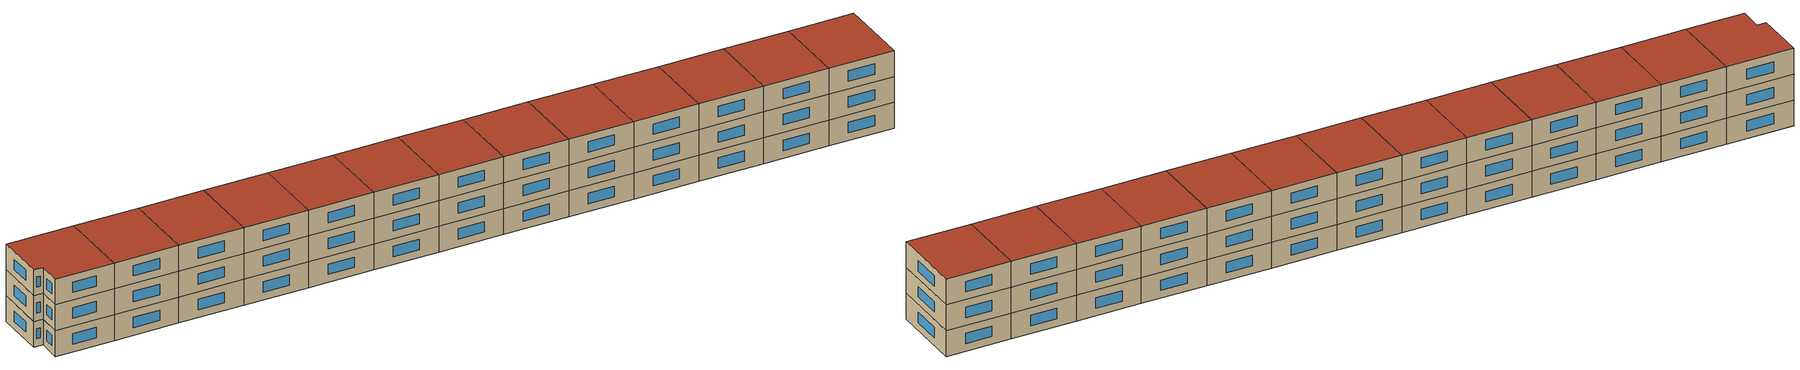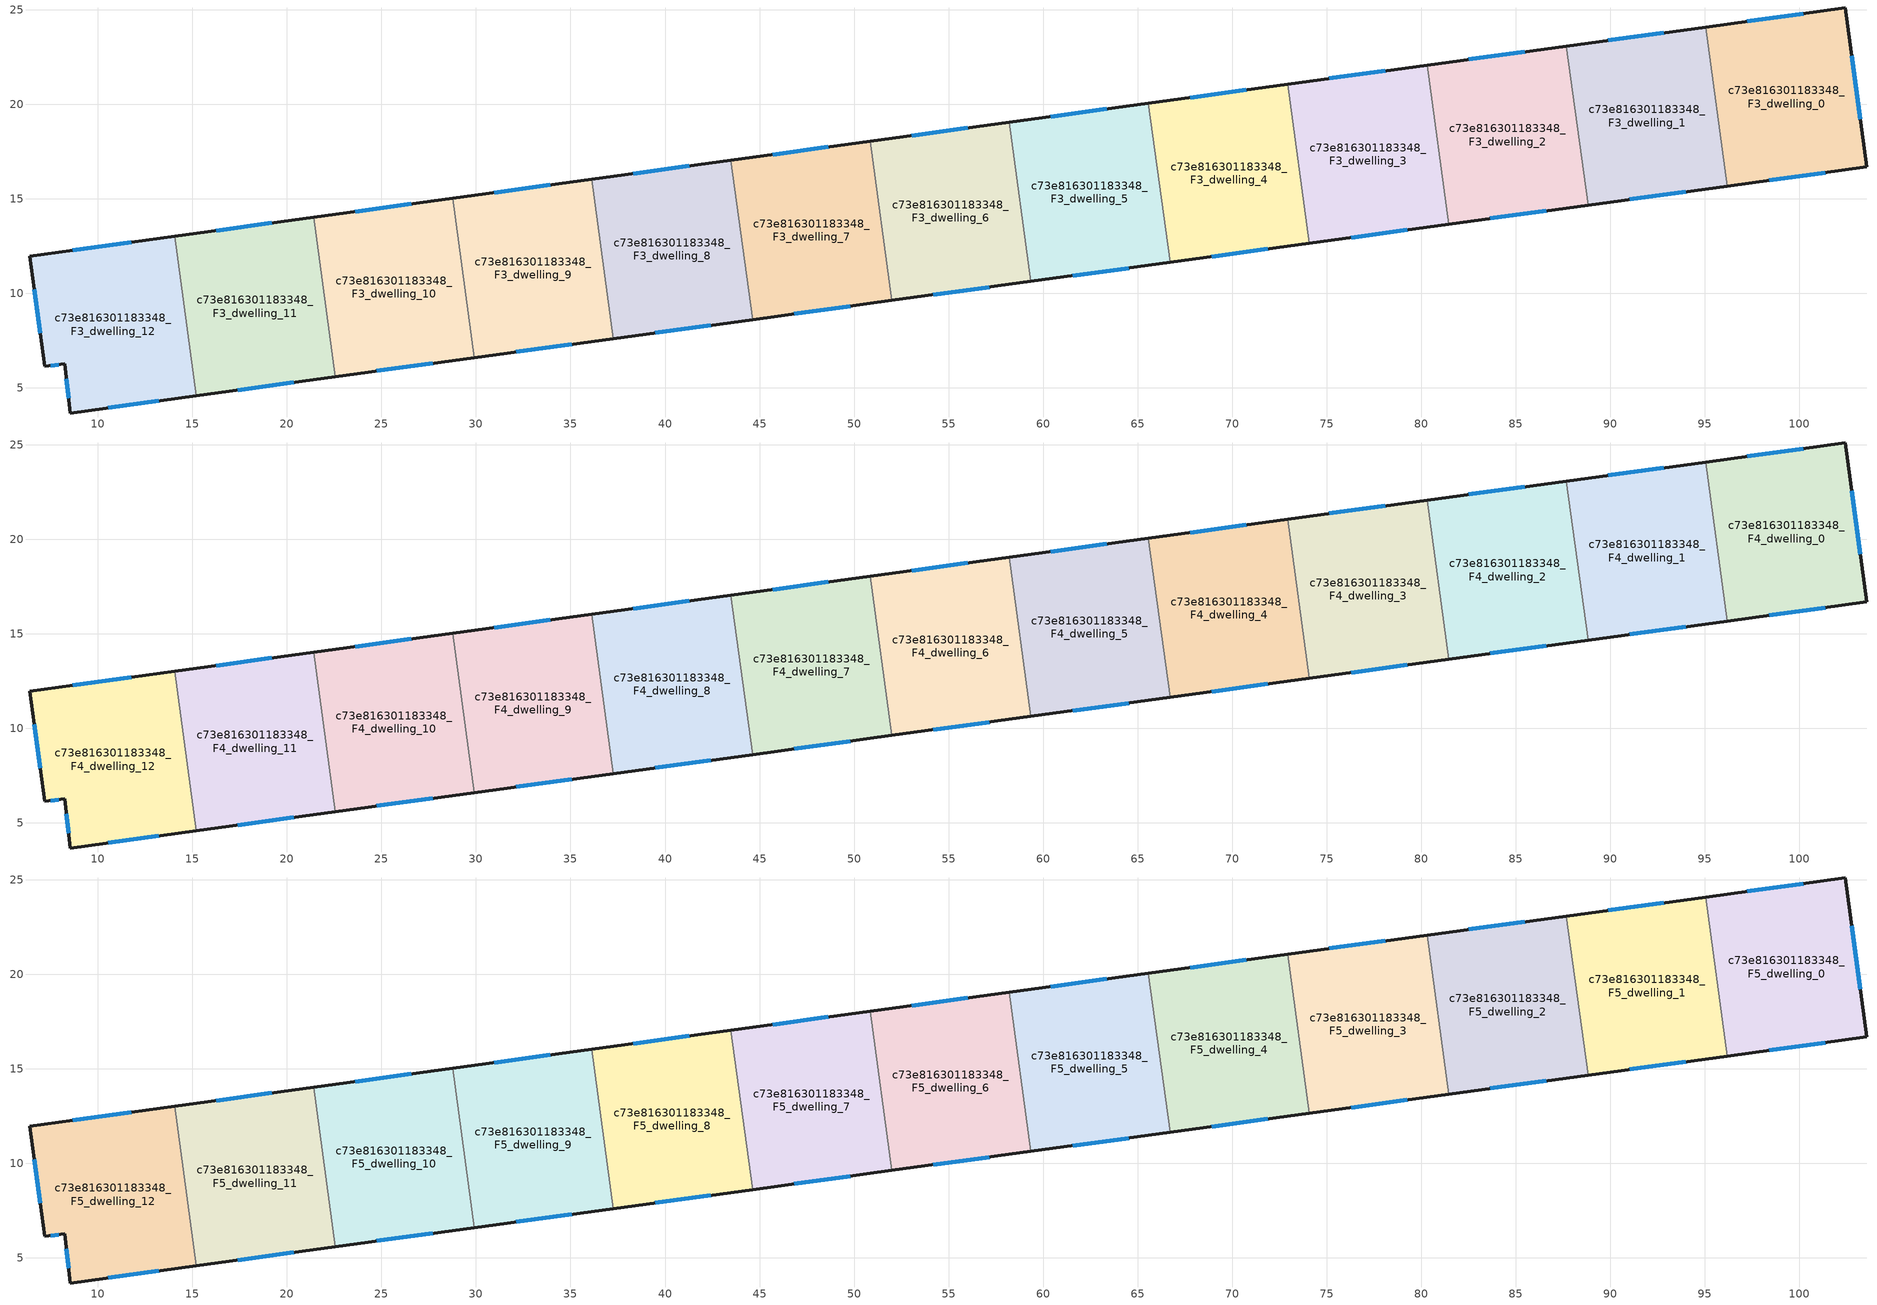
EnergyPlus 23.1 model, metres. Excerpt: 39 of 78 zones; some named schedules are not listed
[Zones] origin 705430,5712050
c73e816301183348_F3_dwelling_0
 floor to c73e816301183348_F2_dwelling_0 (EU_floor_Construction): 102.41,25.1 103.57,16.69 96.19,15.68 95.04,24.09 z9
 wall outside (EU_wall_Construction): 96.19,15.68 103.57,16.69 102.41,25.1 95.04,24.09 z9:12
 wall to c73e816301183348_F3_dwelling_1 (EU_wall_Construction): 95.04,24.09 96.19,15.68 z9:12
 window (EU_Window_Construction): 100.21,24.79 97.25,24.39 / 103.22,19.21 102.76,22.58 / 98.4,15.98 101.36,16.39 z9.9:11.1
c73e816301183348_F3_dwelling_1
 floor to c73e816301183348_F2_dwelling_1 (EU_floor_Construction): 95.04,24.09 96.19,15.68 88.82,14.67 87.67,23.08 z9
 wall outside (EU_wall_Construction): 95.04,24.09 87.67,23.08 / 88.82,14.67 96.19,15.68 z9:12
 wall to c73e816301183348_F3_dwelling_2 (EU_wall_Construction): 87.67,23.08 88.82,14.67 z9:12
 window (EU_Window_Construction): 92.84,23.79 89.88,23.38 / 91.03,14.97 93.98,15.38 z9.9:11.1
c73e816301183348_F3_dwelling_10
 floor to c73e816301183348_F2_dwelling_10 (EU_floor_Construction): 28.77,15.03 29.92,6.6 22.57,5.6 21.41,14.03 z9
 wall outside (EU_wall_Construction): 28.77,15.03 21.41,14.03 / 22.57,5.6 29.92,6.6 z9:12
 wall to c73e816301183348_F3_dwelling_11 (EU_wall_Construction): 21.41,14.03 22.57,5.6 z9:12
 wall to c73e816301183348_F3_dwelling_9 (EU_wall_Construction): 29.92,6.6 28.77,15.03 z9:12
 window (EU_Window_Construction): 26.57,14.73 23.61,14.33 / 24.77,5.9 27.72,6.3 z9.9:11.1
c73e816301183348_F3_dwelling_11
 floor to c73e816301183348_F2_dwelling_11 (EU_floor_Construction): 21.41,14.03 22.57,5.6 15.21,4.59 14.06,13.02 z9
 wall outside (EU_wall_Construction): 21.41,14.03 14.06,13.02 / 15.21,4.59 22.57,5.6 z9:12
 wall to c73e816301183348_F3_dwelling_12 (EU_wall_Construction): 14.06,13.02 15.21,4.59 z9:12
 window (EU_Window_Construction): 19.21,13.73 16.26,13.32 / 17.41,4.89 20.36,5.29 z9.9:11.1
c73e816301183348_F3_dwelling_12
 floor to c73e816301183348_F2_dwelling_12 (EU_floor_Construction): 14.06,13.02 15.21,4.59 8.55,3.68 8.24,6.27 7.19,6.15 6.39,11.97 z9
 wall outside (EU_wall_Construction): 14.06,13.02 6.39,11.97 7.19,6.15 8.24,6.27 8.55,3.68 15.21,4.59 z9:12
 window (EU_Window_Construction): 10.54,3.95 13.22,4.32 / 8.33,5.49 8.46,4.45 / 7.51,6.18 7.93,6.23 / 6.63,10.23 6.95,7.89 / 11.77,12.71 8.69,12.29 z9.9:11.1
c73e816301183348_F3_dwelling_2
 floor to c73e816301183348_F2_dwelling_2 (EU_floor_Construction): 87.67,23.08 88.82,14.67 81.45,13.66 80.3,22.07 z9
 wall outside (EU_wall_Construction): 87.67,23.08 80.3,22.07 / 81.45,13.66 88.82,14.67 z9:12
 wall to c73e816301183348_F3_dwelling_3 (EU_wall_Construction): 80.3,22.07 81.45,13.66 z9:12
 window (EU_Window_Construction): 85.46,22.78 82.51,22.38 / 83.66,13.96 86.61,14.37 z9.9:11.1
c73e816301183348_F3_dwelling_3
 floor to c73e816301183348_F2_dwelling_3 (EU_floor_Construction): 80.3,22.07 81.45,13.66 74.08,12.65 72.93,21.07 z9
 wall outside (EU_wall_Construction): 80.3,22.07 72.93,21.07 / 74.08,12.65 81.45,13.66 z9:12
 wall to c73e816301183348_F3_dwelling_4 (EU_wall_Construction): 72.93,21.07 74.08,12.65 z9:12
 window (EU_Window_Construction): 78.1,21.77 75.14,21.37 / 76.29,12.95 79.25,13.36 z9.9:11.1
c73e816301183348_F3_dwelling_4
 floor to c73e816301183348_F2_dwelling_4 (EU_floor_Construction): 72.93,21.07 74.08,12.65 66.72,11.64 65.57,20.06 z9
 wall outside (EU_wall_Construction): 72.93,21.07 65.57,20.06 / 66.72,11.64 74.08,12.65 z9:12
 wall to c73e816301183348_F3_dwelling_5 (EU_wall_Construction): 65.57,20.06 66.72,11.64 z9:12
 window (EU_Window_Construction): 70.73,20.77 67.77,20.36 / 68.92,11.95 71.88,12.35 z9.9:11.1
c73e816301183348_F3_dwelling_5
 floor to c73e816301183348_F2_dwelling_5 (EU_floor_Construction): 65.57,20.06 66.72,11.64 59.35,10.63 58.2,19.05 z9
 wall outside (EU_wall_Construction): 65.57,20.06 58.2,19.05 / 59.35,10.63 66.72,11.64 z9:12
 wall to c73e816301183348_F3_dwelling_6 (EU_wall_Construction): 58.2,19.05 59.35,10.63 z9:12
 window (EU_Window_Construction): 63.36,19.76 60.41,19.36 / 61.56,10.94 64.51,11.34 z9.9:11.1
c73e816301183348_F3_dwelling_6
 floor to c73e816301183348_F2_dwelling_6 (EU_floor_Construction): 58.2,19.05 59.35,10.63 51.99,9.63 50.84,18.05 z9
 wall outside (EU_wall_Construction): 58.2,19.05 50.84,18.05 / 51.99,9.63 59.35,10.63 z9:12
 wall to c73e816301183348_F3_dwelling_7 (EU_wall_Construction): 50.84,18.05 51.99,9.63 z9:12
 window (EU_Window_Construction): 56,18.75 53.05,18.35 / 54.2,9.93 57.15,10.33 z9.9:11.1
c73e816301183348_F3_dwelling_7
 floor to c73e816301183348_F2_dwelling_7 (EU_floor_Construction): 50.84,18.05 51.99,9.63 44.63,8.62 43.48,17.04 z9
 wall outside (EU_wall_Construction): 50.84,18.05 43.48,17.04 / 44.63,8.62 51.99,9.63 z9:12
 wall to c73e816301183348_F3_dwelling_8 (EU_wall_Construction): 43.48,17.04 44.63,8.62 z9:12
 window (EU_Window_Construction): 48.64,17.75 45.69,17.34 / 46.84,8.92 49.79,9.32 z9.9:11.1
c73e816301183348_F3_dwelling_8
 floor to c73e816301183348_F2_dwelling_8 (EU_floor_Construction): 43.48,17.04 44.63,8.62 37.27,7.61 36.12,16.04 z9
 wall outside (EU_wall_Construction): 43.48,17.04 36.12,16.04 / 37.28,7.61 44.63,8.62 z9:12
 wall to c73e816301183348_F3_dwelling_9 (EU_wall_Construction): 36.12,16.04 37.28,7.61 z9:12
 window (EU_Window_Construction): 41.28,16.74 38.33,16.34 / 39.48,7.91 42.43,8.32 z9.9:11.1
c73e816301183348_F3_dwelling_9
 floor to c73e816301183348_F2_dwelling_9 (EU_floor_Construction): 36.12,16.04 37.27,7.61 29.92,6.6 28.77,15.03 z9
 wall outside (EU_wall_Construction): 36.12,16.04 28.77,15.03 / 29.92,6.6 37.28,7.61 z9:12
 window (EU_Window_Construction): 33.92,15.74 30.97,15.33 / 32.12,6.9 35.07,7.31 z9.9:11.1
c73e816301183348_F4_dwelling_0
 floor to c73e816301183348_F3_dwelling_0 (EU_floor_Construction): 102.41,25.1 103.57,16.69 96.19,15.68 95.04,24.09 z12
 wall outside (EU_wall_Construction): 96.19,15.68 103.57,16.69 102.41,25.1 95.04,24.09 z12:15
 wall to c73e816301183348_F4_dwelling_1 (EU_wall_Construction): 95.04,24.09 96.19,15.68 z12:15
 window (EU_Window_Construction): 100.21,24.79 97.25,24.39 / 103.22,19.21 102.76,22.58 / 98.4,15.98 101.36,16.39 z12.9:14.1
c73e816301183348_F4_dwelling_1
 floor to c73e816301183348_F3_dwelling_1 (EU_floor_Construction): 95.04,24.09 96.19,15.68 88.82,14.67 87.67,23.08 z12
 wall outside (EU_wall_Construction): 95.04,24.09 87.67,23.08 / 88.82,14.67 96.19,15.68 z12:15
 wall to c73e816301183348_F4_dwelling_2 (EU_wall_Construction): 87.67,23.08 88.82,14.67 z12:15
 window (EU_Window_Construction): 92.84,23.79 89.88,23.38 / 91.03,14.97 93.98,15.38 z12.9:14.1
c73e816301183348_F4_dwelling_10
 floor to c73e816301183348_F3_dwelling_10 (EU_floor_Construction): 28.77,15.03 29.92,6.6 22.57,5.6 21.41,14.03 z12
 wall outside (EU_wall_Construction): 28.77,15.03 21.41,14.03 / 22.57,5.6 29.92,6.6 z12:15
 wall to c73e816301183348_F4_dwelling_11 (EU_wall_Construction): 21.41,14.03 22.57,5.6 z12:15
 wall to c73e816301183348_F4_dwelling_9 (EU_wall_Construction): 29.92,6.6 28.77,15.03 z12:15
 window (EU_Window_Construction): 26.57,14.73 23.61,14.33 / 24.77,5.9 27.72,6.3 z12.9:14.1
c73e816301183348_F4_dwelling_11
 floor to c73e816301183348_F3_dwelling_11 (EU_floor_Construction): 21.41,14.03 22.57,5.6 15.21,4.59 14.06,13.02 z12
 wall outside (EU_wall_Construction): 21.41,14.03 14.06,13.02 / 15.21,4.59 22.57,5.6 z12:15
 wall to c73e816301183348_F4_dwelling_12 (EU_wall_Construction): 14.06,13.02 15.21,4.59 z12:15
 window (EU_Window_Construction): 19.21,13.73 16.26,13.32 / 17.41,4.89 20.36,5.29 z12.9:14.1
c73e816301183348_F4_dwelling_12
 floor to c73e816301183348_F3_dwelling_12 (EU_floor_Construction): 14.06,13.02 15.21,4.59 8.55,3.68 8.24,6.27 7.19,6.15 6.39,11.97 z12
 wall outside (EU_wall_Construction): 14.06,13.02 6.39,11.97 7.19,6.15 8.24,6.27 8.55,3.68 15.21,4.59 z12:15
 window (EU_Window_Construction): 10.54,3.95 13.22,4.32 / 8.33,5.49 8.46,4.45 / 7.51,6.18 7.93,6.23 / 6.63,10.23 6.95,7.89 / 11.77,12.71 8.69,12.29 z12.9:14.1
c73e816301183348_F4_dwelling_2
 floor to c73e816301183348_F3_dwelling_2 (EU_floor_Construction): 87.67,23.08 88.82,14.67 81.45,13.66 80.3,22.07 z12
 wall outside (EU_wall_Construction): 87.67,23.08 80.3,22.07 / 81.45,13.66 88.82,14.67 z12:15
 wall to c73e816301183348_F4_dwelling_3 (EU_wall_Construction): 80.3,22.07 81.45,13.66 z12:15
 window (EU_Window_Construction): 85.46,22.78 82.51,22.38 / 83.66,13.96 86.61,14.37 z12.9:14.1
c73e816301183348_F4_dwelling_3
 floor to c73e816301183348_F3_dwelling_3 (EU_floor_Construction): 80.3,22.07 81.45,13.66 74.08,12.65 72.93,21.07 z12
 wall outside (EU_wall_Construction): 80.3,22.07 72.93,21.07 / 74.08,12.65 81.45,13.66 z12:15
 wall to c73e816301183348_F4_dwelling_4 (EU_wall_Construction): 72.93,21.07 74.08,12.65 z12:15
 window (EU_Window_Construction): 78.1,21.77 75.14,21.37 / 76.29,12.95 79.25,13.36 z12.9:14.1
c73e816301183348_F4_dwelling_4
 floor to c73e816301183348_F3_dwelling_4 (EU_floor_Construction): 72.93,21.07 74.08,12.65 66.72,11.64 65.57,20.06 z12
 wall outside (EU_wall_Construction): 72.93,21.07 65.57,20.06 / 66.72,11.64 74.08,12.65 z12:15
 wall to c73e816301183348_F4_dwelling_5 (EU_wall_Construction): 65.57,20.06 66.72,11.64 z12:15
 window (EU_Window_Construction): 70.73,20.77 67.77,20.36 / 68.92,11.95 71.88,12.35 z12.9:14.1
c73e816301183348_F4_dwelling_5
 floor to c73e816301183348_F3_dwelling_5 (EU_floor_Construction): 65.57,20.06 66.72,11.64 59.35,10.63 58.2,19.05 z12
 wall outside (EU_wall_Construction): 65.57,20.06 58.2,19.05 / 59.35,10.63 66.72,11.64 z12:15
 wall to c73e816301183348_F4_dwelling_6 (EU_wall_Construction): 58.2,19.05 59.35,10.63 z12:15
 window (EU_Window_Construction): 63.36,19.76 60.41,19.36 / 61.56,10.94 64.51,11.34 z12.9:14.1
c73e816301183348_F4_dwelling_6
 floor to c73e816301183348_F3_dwelling_6 (EU_floor_Construction): 58.2,19.05 59.35,10.63 51.99,9.63 50.84,18.05 z12
 wall outside (EU_wall_Construction): 58.2,19.05 50.84,18.05 / 51.99,9.63 59.35,10.63 z12:15
 wall to c73e816301183348_F4_dwelling_7 (EU_wall_Construction): 50.84,18.05 51.99,9.63 z12:15
 window (EU_Window_Construction): 56,18.75 53.05,18.35 / 54.2,9.93 57.15,10.33 z12.9:14.1
c73e816301183348_F4_dwelling_7
 floor to c73e816301183348_F3_dwelling_7 (EU_floor_Construction): 50.84,18.05 51.99,9.63 44.63,8.62 43.48,17.04 z12
 wall outside (EU_wall_Construction): 50.84,18.05 43.48,17.04 / 44.63,8.62 51.99,9.63 z12:15
 wall to c73e816301183348_F4_dwelling_8 (EU_wall_Construction): 43.48,17.04 44.63,8.62 z12:15
 window (EU_Window_Construction): 48.64,17.75 45.69,17.34 / 46.84,8.92 49.79,9.32 z12.9:14.1
c73e816301183348_F4_dwelling_8
 floor to c73e816301183348_F3_dwelling_8 (EU_floor_Construction): 43.48,17.04 44.63,8.62 37.27,7.61 36.12,16.04 z12
 wall outside (EU_wall_Construction): 43.48,17.04 36.12,16.04 / 37.28,7.61 44.63,8.62 z12:15
 wall to c73e816301183348_F4_dwelling_9 (EU_wall_Construction): 36.12,16.04 37.28,7.61 z12:15
 window (EU_Window_Construction): 41.28,16.74 38.33,16.34 / 39.48,7.91 42.43,8.32 z12.9:14.1
c73e816301183348_F4_dwelling_9
 floor to c73e816301183348_F3_dwelling_9 (EU_floor_Construction): 36.12,16.04 37.27,7.61 29.92,6.6 28.77,15.03 z12
 wall outside (EU_wall_Construction): 36.12,16.04 28.77,15.03 / 29.92,6.6 37.28,7.61 z12:15
 window (EU_Window_Construction): 33.92,15.74 30.97,15.33 / 32.12,6.9 35.07,7.31 z12.9:14.1
c73e816301183348_F5_dwelling_0
 floor to c73e816301183348_F4_dwelling_0 (EU_floor_Construction): 102.41,25.1 103.57,16.69 96.19,15.68 95.04,24.09 z15
 wall outside (EU_wall_Construction): 96.19,15.68 103.57,16.69 102.41,25.1 95.04,24.09 z15:18
 wall to c73e816301183348_F5_dwelling_1 (EU_wall_Construction): 95.04,24.09 96.19,15.68 z15:18
 window (EU_Window_Construction): 100.21,24.79 97.25,24.39 / 103.22,19.21 102.76,22.58 / 98.4,15.98 101.36,16.39 z15.9:17.1
 roof outside (EU_roof_Construction): 103.57,16.69 102.41,25.1 95.04,24.09 96.19,15.68 z18
c73e816301183348_F5_dwelling_1
 floor to c73e816301183348_F4_dwelling_1 (EU_floor_Construction): 95.04,24.09 96.19,15.68 88.82,14.67 87.67,23.08 z15
 wall outside (EU_wall_Construction): 95.04,24.09 87.67,23.08 / 88.82,14.67 96.19,15.68 z15:18
 wall to c73e816301183348_F5_dwelling_2 (EU_wall_Construction): 87.67,23.08 88.82,14.67 z15:18
 window (EU_Window_Construction): 92.84,23.79 89.88,23.38 / 91.03,14.97 93.98,15.38 z15.9:17.1
 roof outside (EU_roof_Construction): 96.19,15.68 95.04,24.09 87.67,23.08 88.82,14.67 z18
c73e816301183348_F5_dwelling_10
 floor to c73e816301183348_F4_dwelling_10 (EU_floor_Construction): 28.77,15.03 29.92,6.6 22.57,5.6 21.41,14.03 z15
 wall outside (EU_wall_Construction): 28.77,15.03 21.41,14.03 / 22.57,5.6 29.92,6.6 z15:18
 wall to c73e816301183348_F5_dwelling_11 (EU_wall_Construction): 21.41,14.03 22.57,5.6 z15:18
 wall to c73e816301183348_F5_dwelling_9 (EU_wall_Construction): 29.92,6.6 28.77,15.03 z15:18
 window (EU_Window_Construction): 26.57,14.73 23.61,14.33 / 24.77,5.9 27.72,6.3 z15.9:17.1
 roof outside (EU_roof_Construction): 29.92,6.6 28.77,15.03 21.41,14.03 22.57,5.6 z18
c73e816301183348_F5_dwelling_11
 floor to c73e816301183348_F4_dwelling_11 (EU_floor_Construction): 21.41,14.03 22.57,5.6 15.21,4.59 14.06,13.02 z15
 wall outside (EU_wall_Construction): 21.41,14.03 14.06,13.02 / 15.21,4.59 22.57,5.6 z15:18
 wall to c73e816301183348_F5_dwelling_12 (EU_wall_Construction): 14.06,13.02 15.21,4.59 z15:18
 window (EU_Window_Construction): 19.21,13.73 16.26,13.32 / 17.41,4.89 20.36,5.29 z15.9:17.1
 roof outside (EU_roof_Construction): 22.57,5.6 21.41,14.03 14.06,13.02 15.21,4.59 z18
c73e816301183348_F5_dwelling_12
 floor to c73e816301183348_F4_dwelling_12 (EU_floor_Construction): 14.06,13.02 15.21,4.59 8.55,3.68 8.24,6.27 7.19,6.15 6.39,11.97 z15
 wall outside (EU_wall_Construction): 14.06,13.02 6.39,11.97 7.19,6.15 8.24,6.27 8.55,3.68 15.21,4.59 z15:18
 window (EU_Window_Construction): 10.54,3.95 13.22,4.32 / 8.33,5.49 8.46,4.45 / 7.51,6.18 7.93,6.23 / 6.63,10.23 6.95,7.89 / 11.77,12.71 8.69,12.29 z15.9:17.1
 roof outside (EU_roof_Construction): 15.21,4.59 14.06,13.02 6.39,11.97 7.19,6.15 8.24,6.27 8.55,3.68 z18
c73e816301183348_F5_dwelling_2
 floor to c73e816301183348_F4_dwelling_2 (EU_floor_Construction): 87.67,23.08 88.82,14.67 81.45,13.66 80.3,22.07 z15
 wall outside (EU_wall_Construction): 87.67,23.08 80.3,22.07 / 81.45,13.66 88.82,14.67 z15:18
 wall to c73e816301183348_F5_dwelling_3 (EU_wall_Construction): 80.3,22.07 81.45,13.66 z15:18
 window (EU_Window_Construction): 85.46,22.78 82.51,22.38 / 83.66,13.96 86.61,14.37 z15.9:17.1
 roof outside (EU_roof_Construction): 88.82,14.67 87.67,23.08 80.3,22.07 81.45,13.66 z18
c73e816301183348_F5_dwelling_3
 floor to c73e816301183348_F4_dwelling_3 (EU_floor_Construction): 80.3,22.07 81.45,13.66 74.08,12.65 72.93,21.07 z15
 wall outside (EU_wall_Construction): 80.3,22.07 72.93,21.07 / 74.08,12.65 81.45,13.66 z15:18
 wall to c73e816301183348_F5_dwelling_4 (EU_wall_Construction): 72.93,21.07 74.08,12.65 z15:18
 window (EU_Window_Construction): 78.1,21.77 75.14,21.37 / 76.29,12.95 79.25,13.36 z15.9:17.1
 roof outside (EU_roof_Construction): 81.45,13.66 80.3,22.07 72.93,21.07 74.08,12.65 z18
c73e816301183348_F5_dwelling_4
 floor to c73e816301183348_F4_dwelling_4 (EU_floor_Construction): 72.93,21.07 74.08,12.65 66.72,11.64 65.57,20.06 z15
 wall outside (EU_wall_Construction): 72.93,21.07 65.57,20.06 / 66.72,11.64 74.08,12.65 z15:18
 wall to c73e816301183348_F5_dwelling_5 (EU_wall_Construction): 65.57,20.06 66.72,11.64 z15:18
 window (EU_Window_Construction): 70.73,20.77 67.77,20.36 / 68.92,11.95 71.88,12.35 z15.9:17.1
 roof outside (EU_roof_Construction): 74.08,12.65 72.93,21.07 65.57,20.06 66.72,11.64 z18
c73e816301183348_F5_dwelling_5
 floor to c73e816301183348_F4_dwelling_5 (EU_floor_Construction): 65.57,20.06 66.72,11.64 59.35,10.63 58.2,19.05 z15
 wall outside (EU_wall_Construction): 65.57,20.06 58.2,19.05 / 59.35,10.63 66.72,11.64 z15:18
 wall to c73e816301183348_F5_dwelling_6 (EU_wall_Construction): 58.2,19.05 59.35,10.63 z15:18
 window (EU_Window_Construction): 63.36,19.76 60.41,19.36 / 61.56,10.94 64.51,11.34 z15.9:17.1
 roof outside (EU_roof_Construction): 66.72,11.64 65.57,20.06 58.2,19.05 59.35,10.63 z18
c73e816301183348_F5_dwelling_6
 floor to c73e816301183348_F4_dwelling_6 (EU_floor_Construction): 58.2,19.05 59.35,10.63 51.99,9.63 50.84,18.05 z15
 wall outside (EU_wall_Construction): 58.2,19.05 50.84,18.05 / 51.99,9.63 59.35,10.63 z15:18
 wall to c73e816301183348_F5_dwelling_7 (EU_wall_Construction): 50.84,18.05 51.99,9.63 z15:18
 window (EU_Window_Construction): 56,18.75 53.05,18.35 / 54.2,9.93 57.15,10.33 z15.9:17.1
 roof outside (EU_roof_Construction): 59.35,10.63 58.2,19.05 50.84,18.05 51.99,9.63 z18
c73e816301183348_F5_dwelling_7
 floor to c73e816301183348_F4_dwelling_7 (EU_floor_Construction): 50.84,18.05 51.99,9.63 44.63,8.62 43.48,17.04 z15
 wall outside (EU_wall_Construction): 50.84,18.05 43.48,17.04 / 44.63,8.62 51.99,9.63 z15:18
 wall to c73e816301183348_F5_dwelling_8 (EU_wall_Construction): 43.48,17.04 44.63,8.62 z15:18
 window (EU_Window_Construction): 48.64,17.75 45.69,17.34 / 46.84,8.92 49.79,9.32 z15.9:17.1
 roof outside (EU_roof_Construction): 51.99,9.63 50.84,18.05 43.48,17.04 44.63,8.62 z18
c73e816301183348_F5_dwelling_8
 floor to c73e816301183348_F4_dwelling_8 (EU_floor_Construction): 43.48,17.04 44.63,8.62 37.27,7.61 36.12,16.04 z15
 wall outside (EU_wall_Construction): 43.48,17.04 36.12,16.04 / 37.28,7.61 44.63,8.62 z15:18
 wall to c73e816301183348_F5_dwelling_9 (EU_wall_Construction): 36.12,16.04 37.28,7.61 z15:18
 window (EU_Window_Construction): 41.28,16.74 38.33,16.34 / 39.48,7.91 42.43,8.32 z15.9:17.1
 roof outside (EU_roof_Construction): 44.63,8.62 43.48,17.04 36.12,16.04 37.28,7.61 z18
c73e816301183348_F5_dwelling_9
 floor to c73e816301183348_F4_dwelling_9 (EU_floor_Construction): 36.12,16.04 37.27,7.61 29.92,6.6 28.77,15.03 z15
 wall outside (EU_wall_Construction): 36.12,16.04 28.77,15.03 / 29.92,6.6 37.28,7.61 z15:18
 window (EU_Window_Construction): 33.92,15.74 30.97,15.33 / 32.12,6.9 35.07,7.31 z15.9:17.1
 roof outside (EU_roof_Construction): 37.28,7.61 36.12,16.04 28.77,15.03 29.92,6.6 z18
[Building]
EU S2 Campaign: North Axis=0; Terrain=City; Solar Distribution=FullExterior
[Site:Location]
London: Latitude=51.5; Longitude=-0.5; Time Zone=0; Elevation=25
[SizingPeriod:WeatherFileDays]
AnnualSizingPeriod: Begin Month=1; Begin Day of Month=1; End Month=12; End Day of Month=31; Day of Week for Start Day=Monday; Use Weather File Daylight Saving Period=No; Use Weather File Rain and Snow Indicators=No
[MATERIAL]
EU_InternalMass_Material: Roughness=MediumRough; Thickness=0.1; Conductivity=1; Density=1800; Specific Heat=900; Thermal Absorptance=0.9; Solar Absorptance=0.7; Visible Absorptance=0.7
[MATERIAL:NOMASS] Roughness=MediumRough; Thermal Absorptance=0.9; Solar Absorptance=0.7; Visible Absorptance=0.7
Name | Thermal Resistance
EU_wall_NoMass | 1.04674
EU_roof_NoMass | 4.32442
EU_floor_NoMass | 2.04616
[WINDOWMATERIAL:SIMPLEGLAZINGSYSTEM]
EU_Window_SimpleGlazing: UFactor=4.25843; Solar Heat Gain Coefficient=0.85; Visible Transmittance=0.85
[CONSTRUCTION]
EU_wall_Construction: EU_wall_NoMass
EU_roof_Construction: EU_roof_NoMass
EU_floor_Construction: EU_floor_NoMass
EU_Window_Construction: EU_Window_SimpleGlazing
EU_InternalMass_Construction: EU_InternalMass_Material
[ZONE] Type=1; Multiplier=1; Ceiling Height=autocalculate; Floor Area=autocalculate; Part of Total Floor Area=Yes
Name | Volume
c73e816301183348_F3_dwelling_0; c73e816301183348_F4_dwelling_0; c73e816301183348_F5_dwelling_0; c73e816301183348_F3_dwelling_1; c73e816301183348_F4_dwelling_1; c73e816301183348_F5_dwelling_1 | 189.462
c73e816301183348_F3_dwelling_10; c73e816301183348_F4_dwelling_10; c73e816301183348_F5_dwelling_10; c73e816301183348_F3_dwelling_6; c73e816301183348_F4_dwelling_6; c73e816301183348_F5_dwelling_6 | 189.449
c73e816301183348_F3_dwelling_11; c73e816301183348_F4_dwelling_11; c73e816301183348_F5_dwelling_11; c73e816301183348_F3_dwelling_7; c73e816301183348_F4_dwelling_7; c73e816301183348_F5_dwelling_7 | 189.467
c73e816301183348_F3_dwelling_12; c73e816301183348_F4_dwelling_12; c73e816301183348_F5_dwelling_12 | 189.456
c73e816301183348_F3_dwelling_2; c73e816301183348_F4_dwelling_2; c73e816301183348_F5_dwelling_2 | 189.442
c73e816301183348_F3_dwelling_3; c73e816301183348_F4_dwelling_3; c73e816301183348_F5_dwelling_3; c73e816301183348_F3_dwelling_5; c73e816301183348_F4_dwelling_5; c73e816301183348_F5_dwelling_5 | 189.461
c73e816301183348_F3_dwelling_4; c73e816301183348_F4_dwelling_4; c73e816301183348_F5_dwelling_4 | 189.452
c73e816301183348_F3_dwelling_8; c73e816301183348_F4_dwelling_8; c73e816301183348_F5_dwelling_8 | 189.472
c73e816301183348_F3_dwelling_9; c73e816301183348_F4_dwelling_9; c73e816301183348_F5_dwelling_9 | 189.477
[INTERNALMASS] Construction=EU_InternalMass_Construction
Name | Zone or ZoneList | Surface Area
c73e816301183348_F3_dwelling_0_EU_InternalMass | c73e816301183348_F3_dwelling_0 | 63.154
c73e816301183348_F3_dwelling_1_EU_InternalMass | c73e816301183348_F3_dwelling_1 | 63.1542
c73e816301183348_F3_dwelling_2_EU_InternalMass | c73e816301183348_F3_dwelling_2 | 63.1472
c73e816301183348_F3_dwelling_3_EU_InternalMass | c73e816301183348_F3_dwelling_3 | 63.1536
c73e816301183348_F3_dwelling_4_EU_InternalMass | c73e816301183348_F3_dwelling_4 | 63.1509
c73e816301183348_F3_dwelling_5_EU_InternalMass | c73e816301183348_F3_dwelling_5 | 63.153
c73e816301183348_F3_dwelling_6_EU_InternalMass | c73e816301183348_F3_dwelling_6 | 63.1497
c73e816301183348_F3_dwelling_7_EU_InternalMass | c73e816301183348_F3_dwelling_7 | 63.1554
c73e816301183348_F3_dwelling_8_EU_InternalMass | c73e816301183348_F3_dwelling_8 | 63.1576
c73e816301183348_F3_dwelling_9_EU_InternalMass | c73e816301183348_F3_dwelling_9 | 63.159
c73e816301183348_F3_dwelling_10_EU_InternalMass | c73e816301183348_F3_dwelling_10 | 63.1494
c73e816301183348_F3_dwelling_11_EU_InternalMass | c73e816301183348_F3_dwelling_11 | 63.1557
c73e816301183348_F3_dwelling_12_EU_InternalMass | c73e816301183348_F3_dwelling_12 | 63.1522
c73e816301183348_F4_dwelling_0_EU_InternalMass | c73e816301183348_F4_dwelling_0 | 63.154
c73e816301183348_F4_dwelling_1_EU_InternalMass | c73e816301183348_F4_dwelling_1 | 63.1542
c73e816301183348_F4_dwelling_2_EU_InternalMass | c73e816301183348_F4_dwelling_2 | 63.1472
c73e816301183348_F4_dwelling_3_EU_InternalMass | c73e816301183348_F4_dwelling_3 | 63.1536
c73e816301183348_F4_dwelling_4_EU_InternalMass | c73e816301183348_F4_dwelling_4 | 63.1509
c73e816301183348_F4_dwelling_5_EU_InternalMass | c73e816301183348_F4_dwelling_5 | 63.153
c73e816301183348_F4_dwelling_6_EU_InternalMass | c73e816301183348_F4_dwelling_6 | 63.1497
c73e816301183348_F4_dwelling_7_EU_InternalMass | c73e816301183348_F4_dwelling_7 | 63.1554
c73e816301183348_F4_dwelling_8_EU_InternalMass | c73e816301183348_F4_dwelling_8 | 63.1576
c73e816301183348_F4_dwelling_9_EU_InternalMass | c73e816301183348_F4_dwelling_9 | 63.159
c73e816301183348_F4_dwelling_10_EU_InternalMass | c73e816301183348_F4_dwelling_10 | 63.1494
c73e816301183348_F4_dwelling_11_EU_InternalMass | c73e816301183348_F4_dwelling_11 | 63.1557
c73e816301183348_F4_dwelling_12_EU_InternalMass | c73e816301183348_F4_dwelling_12 | 63.1522
c73e816301183348_F5_dwelling_0_EU_InternalMass | c73e816301183348_F5_dwelling_0 | 63.154
c73e816301183348_F5_dwelling_1_EU_InternalMass | c73e816301183348_F5_dwelling_1 | 63.1542
c73e816301183348_F5_dwelling_2_EU_InternalMass | c73e816301183348_F5_dwelling_2 | 63.1472
c73e816301183348_F5_dwelling_3_EU_InternalMass | c73e816301183348_F5_dwelling_3 | 63.1536
c73e816301183348_F5_dwelling_4_EU_InternalMass | c73e816301183348_F5_dwelling_4 | 63.1509
c73e816301183348_F5_dwelling_5_EU_InternalMass | c73e816301183348_F5_dwelling_5 | 63.153
c73e816301183348_F5_dwelling_6_EU_InternalMass | c73e816301183348_F5_dwelling_6 | 63.1497
c73e816301183348_F5_dwelling_7_EU_InternalMass | c73e816301183348_F5_dwelling_7 | 63.1554
c73e816301183348_F5_dwelling_8_EU_InternalMass | c73e816301183348_F5_dwelling_8 | 63.1576
c73e816301183348_F5_dwelling_9_EU_InternalMass | c73e816301183348_F5_dwelling_9 | 63.159
c73e816301183348_F5_dwelling_10_EU_InternalMass | c73e816301183348_F5_dwelling_10 | 63.1494
c73e816301183348_F5_dwelling_11_EU_InternalMass | c73e816301183348_F5_dwelling_11 | 63.1557
c73e816301183348_F5_dwelling_12_EU_InternalMass | c73e816301183348_F5_dwelling_12 | 63.1522
[OTHEREQUIPMENT] Fuel Type=Electricity; Design Level Calculation Method=Watts/Area; Power per Zone Floor Area=1; Fraction Latent=0; Fraction Radiant=0; Fraction Lost=0; Carbon Dioxide Generation Rate=0; EndUse Subcategory=EU_Step8_InternalGains
Name | Zone or ZoneList or Space or SpaceList | Schedule
EU_Step8_InternalGain_c73e816301183348_F3_dwelling_0_f000 | c73e816301183348_F3_dwelling_0 | EU_Step8_GainSchedule_c73e816301183348_F3_dwelling_0_f000
EU_Step8_InternalGain_c73e816301183348_F3_dwelling_1_f000 | c73e816301183348_F3_dwelling_1 | EU_Step8_GainSchedule_c73e816301183348_F3_dwelling_1_f000
EU_Step8_InternalGain_c73e816301183348_F3_dwelling_2_f000 | c73e816301183348_F3_dwelling_2 | EU_Step8_GainSchedule_c73e816301183348_F3_dwelling_2_f000
EU_Step8_InternalGain_c73e816301183348_F3_dwelling_3_f000 | c73e816301183348_F3_dwelling_3 | EU_Step8_GainSchedule_c73e816301183348_F3_dwelling_3_f000
EU_Step8_InternalGain_c73e816301183348_F3_dwelling_4_f000 | c73e816301183348_F3_dwelling_4 | EU_Step8_GainSchedule_c73e816301183348_F3_dwelling_4_f000
EU_Step8_InternalGain_c73e816301183348_F3_dwelling_5_f000 | c73e816301183348_F3_dwelling_5 | EU_Step8_GainSchedule_c73e816301183348_F3_dwelling_5_f000
EU_Step8_InternalGain_c73e816301183348_F3_dwelling_6_f000 | c73e816301183348_F3_dwelling_6 | EU_Step8_GainSchedule_c73e816301183348_F3_dwelling_6_f000
EU_Step8_InternalGain_c73e816301183348_F3_dwelling_7_f000 | c73e816301183348_F3_dwelling_7 | EU_Step8_GainSchedule_c73e816301183348_F3_dwelling_7_f000
EU_Step8_InternalGain_c73e816301183348_F3_dwelling_8_f000 | c73e816301183348_F3_dwelling_8 | EU_Step8_GainSchedule_c73e816301183348_F3_dwelling_8_f000
EU_Step8_InternalGain_c73e816301183348_F3_dwelling_9_f000 | c73e816301183348_F3_dwelling_9 | EU_Step8_GainSchedule_c73e816301183348_F3_dwelling_9_f000
EU_Step8_InternalGain_c73e816301183348_F3_dwelling_10_f000 | c73e816301183348_F3_dwelling_10 | EU_Step8_GainSchedule_c73e816301183348_F3_dwelling_10_f000
EU_Step8_InternalGain_c73e816301183348_F3_dwelling_11_f000 | c73e816301183348_F3_dwelling_11 | EU_Step8_GainSchedule_c73e816301183348_F3_dwelling_11_f000
EU_Step8_InternalGain_c73e816301183348_F3_dwelling_12_f000 | c73e816301183348_F3_dwelling_12 | EU_Step8_GainSchedule_c73e816301183348_F3_dwelling_12_f000
EU_Step8_InternalGain_c73e816301183348_F4_dwelling_0_f000 | c73e816301183348_F4_dwelling_0 | EU_Step8_GainSchedule_c73e816301183348_F4_dwelling_0_f000
EU_Step8_InternalGain_c73e816301183348_F4_dwelling_1_f000 | c73e816301183348_F4_dwelling_1 | EU_Step8_GainSchedule_c73e816301183348_F4_dwelling_1_f000
EU_Step8_InternalGain_c73e816301183348_F4_dwelling_2_f000 | c73e816301183348_F4_dwelling_2 | EU_Step8_GainSchedule_c73e816301183348_F4_dwelling_2_f000
EU_Step8_InternalGain_c73e816301183348_F4_dwelling_3_f000 | c73e816301183348_F4_dwelling_3 | EU_Step8_GainSchedule_c73e816301183348_F4_dwelling_3_f000
EU_Step8_InternalGain_c73e816301183348_F4_dwelling_4_f000 | c73e816301183348_F4_dwelling_4 | EU_Step8_GainSchedule_c73e816301183348_F4_dwelling_4_f000
EU_Step8_InternalGain_c73e816301183348_F4_dwelling_5_f000 | c73e816301183348_F4_dwelling_5 | EU_Step8_GainSchedule_c73e816301183348_F4_dwelling_5_f000
EU_Step8_InternalGain_c73e816301183348_F4_dwelling_6_f000 | c73e816301183348_F4_dwelling_6 | EU_Step8_GainSchedule_c73e816301183348_F4_dwelling_6_f000
EU_Step8_InternalGain_c73e816301183348_F4_dwelling_7_f000 | c73e816301183348_F4_dwelling_7 | EU_Step8_GainSchedule_c73e816301183348_F4_dwelling_7_f000
EU_Step8_InternalGain_c73e816301183348_F4_dwelling_8_f000 | c73e816301183348_F4_dwelling_8 | EU_Step8_GainSchedule_c73e816301183348_F4_dwelling_8_f000
EU_Step8_InternalGain_c73e816301183348_F4_dwelling_9_f000 | c73e816301183348_F4_dwelling_9 | EU_Step8_GainSchedule_c73e816301183348_F4_dwelling_9_f000
EU_Step8_InternalGain_c73e816301183348_F4_dwelling_10_f000 | c73e816301183348_F4_dwelling_10 | EU_Step8_GainSchedule_c73e816301183348_F4_dwelling_10_f000
EU_Step8_InternalGain_c73e816301183348_F4_dwelling_11_f000 | c73e816301183348_F4_dwelling_11 | EU_Step8_GainSchedule_c73e816301183348_F4_dwelling_11_f000
EU_Step8_InternalGain_c73e816301183348_F4_dwelling_12_f000 | c73e816301183348_F4_dwelling_12 | EU_Step8_GainSchedule_c73e816301183348_F4_dwelling_12_f000
EU_Step8_InternalGain_c73e816301183348_F5_dwelling_0_f000 | c73e816301183348_F5_dwelling_0 | EU_Step8_GainSchedule_c73e816301183348_F5_dwelling_0_f000
EU_Step8_InternalGain_c73e816301183348_F5_dwelling_1_f000 | c73e816301183348_F5_dwelling_1 | EU_Step8_GainSchedule_c73e816301183348_F5_dwelling_1_f000
EU_Step8_InternalGain_c73e816301183348_F5_dwelling_2_f000 | c73e816301183348_F5_dwelling_2 | EU_Step8_GainSchedule_c73e816301183348_F5_dwelling_2_f000
EU_Step8_InternalGain_c73e816301183348_F5_dwelling_3_f000 | c73e816301183348_F5_dwelling_3 | EU_Step8_GainSchedule_c73e816301183348_F5_dwelling_3_f000
EU_Step8_InternalGain_c73e816301183348_F5_dwelling_4_f000 | c73e816301183348_F5_dwelling_4 | EU_Step8_GainSchedule_c73e816301183348_F5_dwelling_4_f000
EU_Step8_InternalGain_c73e816301183348_F5_dwelling_5_f000 | c73e816301183348_F5_dwelling_5 | EU_Step8_GainSchedule_c73e816301183348_F5_dwelling_5_f000
EU_Step8_InternalGain_c73e816301183348_F5_dwelling_6_f000 | c73e816301183348_F5_dwelling_6 | EU_Step8_GainSchedule_c73e816301183348_F5_dwelling_6_f000
EU_Step8_InternalGain_c73e816301183348_F5_dwelling_7_f000 | c73e816301183348_F5_dwelling_7 | EU_Step8_GainSchedule_c73e816301183348_F5_dwelling_7_f000
EU_Step8_InternalGain_c73e816301183348_F5_dwelling_8_f000 | c73e816301183348_F5_dwelling_8 | EU_Step8_GainSchedule_c73e816301183348_F5_dwelling_8_f000
EU_Step8_InternalGain_c73e816301183348_F5_dwelling_9_f000 | c73e816301183348_F5_dwelling_9 | EU_Step8_GainSchedule_c73e816301183348_F5_dwelling_9_f000
EU_Step8_InternalGain_c73e816301183348_F5_dwelling_10_f000 | c73e816301183348_F5_dwelling_10 | EU_Step8_GainSchedule_c73e816301183348_F5_dwelling_10_f000
EU_Step8_InternalGain_c73e816301183348_F5_dwelling_11_f000 | c73e816301183348_F5_dwelling_11 | EU_Step8_GainSchedule_c73e816301183348_F5_dwelling_11_f000
EU_Step8_InternalGain_c73e816301183348_F5_dwelling_12_f000 | c73e816301183348_F5_dwelling_12 | EU_Step8_GainSchedule_c73e816301183348_F5_dwelling_12_f000
[ZONEVENTILATION:DESIGNFLOWRATE] Schedule=EU_AlwaysOn; Design Flow Rate Calculation Method=AirChanges/Hour; Air Changes per Hour=0.488719; Ventilation Type=Natural; Fan Pressure Rise=0; Fan Total Efficiency=1; Constant Term Coefficient=1; Temperature Term Coefficient=0; Velocity Term Coefficient=0; Velocity Squared Term Coefficient=0; Minimum Indoor Temperature=-100; Maximum Indoor Temperature=100; Delta Temperature=-100; Minimum Outdoor Temperature=-100; Maximum Outdoor Temperature=100; Maximum Wind Speed=40
Name | Zone or ZoneList or Space or SpaceList
EU_ConstantAir_c73e816301183348_F3_dwelling_0 | c73e816301183348_F3_dwelling_0
EU_ConstantAir_c73e816301183348_F3_dwelling_1 | c73e816301183348_F3_dwelling_1
EU_ConstantAir_c73e816301183348_F3_dwelling_2 | c73e816301183348_F3_dwelling_2
EU_ConstantAir_c73e816301183348_F3_dwelling_3 | c73e816301183348_F3_dwelling_3
EU_ConstantAir_c73e816301183348_F3_dwelling_4 | c73e816301183348_F3_dwelling_4
EU_ConstantAir_c73e816301183348_F3_dwelling_5 | c73e816301183348_F3_dwelling_5
EU_ConstantAir_c73e816301183348_F3_dwelling_6 | c73e816301183348_F3_dwelling_6
EU_ConstantAir_c73e816301183348_F3_dwelling_7 | c73e816301183348_F3_dwelling_7
EU_ConstantAir_c73e816301183348_F3_dwelling_8 | c73e816301183348_F3_dwelling_8
EU_ConstantAir_c73e816301183348_F3_dwelling_9 | c73e816301183348_F3_dwelling_9
EU_ConstantAir_c73e816301183348_F3_dwelling_10 | c73e816301183348_F3_dwelling_10
EU_ConstantAir_c73e816301183348_F3_dwelling_11 | c73e816301183348_F3_dwelling_11
EU_ConstantAir_c73e816301183348_F3_dwelling_12 | c73e816301183348_F3_dwelling_12
EU_ConstantAir_c73e816301183348_F4_dwelling_0 | c73e816301183348_F4_dwelling_0
EU_ConstantAir_c73e816301183348_F4_dwelling_1 | c73e816301183348_F4_dwelling_1
EU_ConstantAir_c73e816301183348_F4_dwelling_2 | c73e816301183348_F4_dwelling_2
EU_ConstantAir_c73e816301183348_F4_dwelling_3 | c73e816301183348_F4_dwelling_3
EU_ConstantAir_c73e816301183348_F4_dwelling_4 | c73e816301183348_F4_dwelling_4
EU_ConstantAir_c73e816301183348_F4_dwelling_5 | c73e816301183348_F4_dwelling_5
EU_ConstantAir_c73e816301183348_F4_dwelling_6 | c73e816301183348_F4_dwelling_6
EU_ConstantAir_c73e816301183348_F4_dwelling_7 | c73e816301183348_F4_dwelling_7
EU_ConstantAir_c73e816301183348_F4_dwelling_8 | c73e816301183348_F4_dwelling_8
EU_ConstantAir_c73e816301183348_F4_dwelling_9 | c73e816301183348_F4_dwelling_9
EU_ConstantAir_c73e816301183348_F4_dwelling_10 | c73e816301183348_F4_dwelling_10
EU_ConstantAir_c73e816301183348_F4_dwelling_11 | c73e816301183348_F4_dwelling_11
EU_ConstantAir_c73e816301183348_F4_dwelling_12 | c73e816301183348_F4_dwelling_12
EU_ConstantAir_c73e816301183348_F5_dwelling_0 | c73e816301183348_F5_dwelling_0
EU_ConstantAir_c73e816301183348_F5_dwelling_1 | c73e816301183348_F5_dwelling_1
EU_ConstantAir_c73e816301183348_F5_dwelling_2 | c73e816301183348_F5_dwelling_2
EU_ConstantAir_c73e816301183348_F5_dwelling_3 | c73e816301183348_F5_dwelling_3
EU_ConstantAir_c73e816301183348_F5_dwelling_4 | c73e816301183348_F5_dwelling_4
EU_ConstantAir_c73e816301183348_F5_dwelling_5 | c73e816301183348_F5_dwelling_5
EU_ConstantAir_c73e816301183348_F5_dwelling_6 | c73e816301183348_F5_dwelling_6
EU_ConstantAir_c73e816301183348_F5_dwelling_7 | c73e816301183348_F5_dwelling_7
EU_ConstantAir_c73e816301183348_F5_dwelling_8 | c73e816301183348_F5_dwelling_8
EU_ConstantAir_c73e816301183348_F5_dwelling_9 | c73e816301183348_F5_dwelling_9
EU_ConstantAir_c73e816301183348_F5_dwelling_10 | c73e816301183348_F5_dwelling_10
EU_ConstantAir_c73e816301183348_F5_dwelling_11 | c73e816301183348_F5_dwelling_11
EU_ConstantAir_c73e816301183348_F5_dwelling_12 | c73e816301183348_F5_dwelling_12
[HVACTEMPLATE:ZONE:IDEALLOADSAIRSYSTEM] System Availability Schedule=EU_AlwaysOn; Maximum Heating Supply Air Temperature=50; Minimum Cooling Supply Air Temperature=13; Maximum Heating Supply Air Humidity Ratio=0.0156; Minimum Cooling Supply Air Humidity Ratio=0.0077; Heating Limit=NoLimit; Cooling Limit=NoLimit; Heating Availability Schedule=EU_AlwaysOn; Cooling Availability Schedule=EU_CoolingOff; Dehumidification Control Type=ConstantSensibleHeatRatio; Cooling Sensible Heat Ratio=0.7; Dehumidification Setpoint=60; Humidification Control Type=None; Humidification Setpoint=30; Outdoor Air Method=None; Outdoor Air Flow Rate per Person=0.00944; Outdoor Air Flow Rate per Zone Floor Area=0; Outdoor Air Flow Rate per Zone=0; Demand Controlled Ventilation Type=None; Outdoor Air Economizer Type=NoEconomizer; Heat Recovery Type=None; Sensible Heat Recovery Effectiveness=0.7; Latent Heat Recovery Effectiveness=0.65
Name | Template Thermostat
c73e816301183348_F3_dwelling_0 | EU_HeatOnly_c73e816301183348_F3_dwelling_0
c73e816301183348_F3_dwelling_1 | EU_HeatOnly_c73e816301183348_F3_dwelling_1
c73e816301183348_F3_dwelling_2 | EU_HeatOnly_c73e816301183348_F3_dwelling_2
c73e816301183348_F3_dwelling_3 | EU_HeatOnly_c73e816301183348_F3_dwelling_3
c73e816301183348_F3_dwelling_4 | EU_HeatOnly_c73e816301183348_F3_dwelling_4
c73e816301183348_F3_dwelling_5 | EU_HeatOnly_c73e816301183348_F3_dwelling_5
c73e816301183348_F3_dwelling_6 | EU_HeatOnly_c73e816301183348_F3_dwelling_6
c73e816301183348_F3_dwelling_7 | EU_HeatOnly_c73e816301183348_F3_dwelling_7
c73e816301183348_F3_dwelling_8 | EU_HeatOnly_c73e816301183348_F3_dwelling_8
c73e816301183348_F3_dwelling_9 | EU_HeatOnly_c73e816301183348_F3_dwelling_9
c73e816301183348_F3_dwelling_10 | EU_HeatOnly_c73e816301183348_F3_dwelling_10
c73e816301183348_F3_dwelling_11 | EU_HeatOnly_c73e816301183348_F3_dwelling_11
c73e816301183348_F3_dwelling_12 | EU_HeatOnly_c73e816301183348_F3_dwelling_12
c73e816301183348_F4_dwelling_0 | EU_HeatOnly_c73e816301183348_F4_dwelling_0
c73e816301183348_F4_dwelling_1 | EU_HeatOnly_c73e816301183348_F4_dwelling_1
c73e816301183348_F4_dwelling_2 | EU_HeatOnly_c73e816301183348_F4_dwelling_2
c73e816301183348_F4_dwelling_3 | EU_HeatOnly_c73e816301183348_F4_dwelling_3
c73e816301183348_F4_dwelling_4 | EU_HeatOnly_c73e816301183348_F4_dwelling_4
c73e816301183348_F4_dwelling_5 | EU_HeatOnly_c73e816301183348_F4_dwelling_5
c73e816301183348_F4_dwelling_6 | EU_HeatOnly_c73e816301183348_F4_dwelling_6
c73e816301183348_F4_dwelling_7 | EU_HeatOnly_c73e816301183348_F4_dwelling_7
c73e816301183348_F4_dwelling_8 | EU_HeatOnly_c73e816301183348_F4_dwelling_8
c73e816301183348_F4_dwelling_9 | EU_HeatOnly_c73e816301183348_F4_dwelling_9
c73e816301183348_F4_dwelling_10 | EU_HeatOnly_c73e816301183348_F4_dwelling_10
c73e816301183348_F4_dwelling_11 | EU_HeatOnly_c73e816301183348_F4_dwelling_11
c73e816301183348_F4_dwelling_12 | EU_HeatOnly_c73e816301183348_F4_dwelling_12
c73e816301183348_F5_dwelling_0 | EU_HeatOnly_c73e816301183348_F5_dwelling_0
c73e816301183348_F5_dwelling_1 | EU_HeatOnly_c73e816301183348_F5_dwelling_1
c73e816301183348_F5_dwelling_2 | EU_HeatOnly_c73e816301183348_F5_dwelling_2
c73e816301183348_F5_dwelling_3 | EU_HeatOnly_c73e816301183348_F5_dwelling_3
c73e816301183348_F5_dwelling_4 | EU_HeatOnly_c73e816301183348_F5_dwelling_4
c73e816301183348_F5_dwelling_5 | EU_HeatOnly_c73e816301183348_F5_dwelling_5
c73e816301183348_F5_dwelling_6 | EU_HeatOnly_c73e816301183348_F5_dwelling_6
c73e816301183348_F5_dwelling_7 | EU_HeatOnly_c73e816301183348_F5_dwelling_7
c73e816301183348_F5_dwelling_8 | EU_HeatOnly_c73e816301183348_F5_dwelling_8
c73e816301183348_F5_dwelling_9 | EU_HeatOnly_c73e816301183348_F5_dwelling_9
c73e816301183348_F5_dwelling_10 | EU_HeatOnly_c73e816301183348_F5_dwelling_10
c73e816301183348_F5_dwelling_11 | EU_HeatOnly_c73e816301183348_F5_dwelling_11
c73e816301183348_F5_dwelling_12 | EU_HeatOnly_c73e816301183348_F5_dwelling_12
[SIZING:ZONE] Zone Cooling Design Supply Air Temperature Input Method=SupplyAirTemperature; Zone Cooling Design Supply Air Temperature=13; Zone Heating Design Supply Air Temperature Input Method=SupplyAirTemperature; Zone Heating Design Supply Air Temperature=50; Zone Cooling Design Supply Air Humidity Ratio=0.008; Zone Heating Design Supply Air Humidity Ratio=0.008; Cooling Design Air Flow Method=DesignDay; Cooling Design Air Flow Rate=0; Cooling Minimum Air Flow per Zone Floor Area=0.000762; Cooling Minimum Air Flow=0; Cooling Minimum Air Flow Fraction=0.2; Heating Design Air Flow Method=DesignDay; Heating Design Air Flow Rate=0; Heating Maximum Air Flow per Zone Floor Area=0.002032; Heating Maximum Air Flow=0.141576; Heating Maximum Air Flow Fraction=0.3; Account for Dedicated Outdoor Air System=No; Dedicated Outdoor Air System Control Strategy=NeutralSupplyAir; Dedicated Outdoor Air Low Setpoint Temperature for Design=autosize; Dedicated Outdoor Air High Setpoint Temperature for Design=autosize; Zone Load Sizing Method=Sensible Load Only No Latent Load; Zone Latent Cooling Design Supply Air Humidity Ratio Input Method=HumidityRatioDifference; Zone Cooling Design Supply Air Humidity Ratio Difference=0.005; Zone Latent Heating Design Supply Air Humidity Ratio Input Method=HumidityRatioDifference; Zone Humidification Design Supply Air Humidity Ratio Difference=0.005
c73e816301183348_F3_dwelling_0; c73e816301183348_F3_dwelling_1; c73e816301183348_F3_dwelling_2; c73e816301183348_F3_dwelling_3; c73e816301183348_F3_dwelling_4; c73e816301183348_F3_dwelling_5; c73e816301183348_F3_dwelling_6; c73e816301183348_F3_dwelling_7; c73e816301183348_F3_dwelling_8; c73e816301183348_F3_dwelling_9; c73e816301183348_F3_dwelling_10; c73e816301183348_F3_dwelling_11; c73e816301183348_F3_dwelling_12; c73e816301183348_F4_dwelling_0; c73e816301183348_F4_dwelling_1; c73e816301183348_F4_dwelling_2; c73e816301183348_F4_dwelling_3; c73e816301183348_F4_dwelling_4; c73e816301183348_F4_dwelling_5; c73e816301183348_F4_dwelling_6; c73e816301183348_F4_dwelling_7; c73e816301183348_F4_dwelling_8; c73e816301183348_F4_dwelling_9; c73e816301183348_F4_dwelling_10; c73e816301183348_F4_dwelling_11; c73e816301183348_F4_dwelling_12; c73e816301183348_F5_dwelling_0; c73e816301183348_F5_dwelling_1; c73e816301183348_F5_dwelling_2; c73e816301183348_F5_dwelling_3; c73e816301183348_F5_dwelling_4; c73e816301183348_F5_dwelling_5; c73e816301183348_F5_dwelling_6; c73e816301183348_F5_dwelling_7; c73e816301183348_F5_dwelling_8; c73e816301183348_F5_dwelling_9; c73e816301183348_F5_dwelling_10; c73e816301183348_F5_dwelling_11; c73e816301183348_F5_dwelling_12
[SCHEDULE:FILE] Column Number=1; Rows to Skip at Top=0; Number of Hours of Data=8760; Column Separator=Comma; Interpolate to Timestep=No; Minutes per Item=60; Adjust Schedule for Daylight Savings=Yes
Name | File
EU_Step8_GainSchedule_c73e816301183348_F3_dwelling_0_f000 | ../../schedules/c73e816301183348/c73e816301183348_F3_dwelling_0_f000_gain.csv
EU_Step8_GainSchedule_c73e816301183348_F3_dwelling_1_f000 | ../../schedules/c73e816301183348/c73e816301183348_F3_dwelling_1_f000_gain.csv
EU_Step8_GainSchedule_c73e816301183348_F3_dwelling_2_f000 | ../../schedules/c73e816301183348/c73e816301183348_F3_dwelling_2_f000_gain.csv
EU_Step8_GainSchedule_c73e816301183348_F3_dwelling_3_f000 | ../../schedules/c73e816301183348/c73e816301183348_F3_dwelling_3_f000_gain.csv
EU_Step8_GainSchedule_c73e816301183348_F3_dwelling_4_f000 | ../../schedules/c73e816301183348/c73e816301183348_F3_dwelling_4_f000_gain.csv
EU_Step8_GainSchedule_c73e816301183348_F3_dwelling_5_f000 | ../../schedules/c73e816301183348/c73e816301183348_F3_dwelling_5_f000_gain.csv
EU_Step8_GainSchedule_c73e816301183348_F3_dwelling_6_f000 | ../../schedules/c73e816301183348/c73e816301183348_F3_dwelling_6_f000_gain.csv
EU_Step8_GainSchedule_c73e816301183348_F3_dwelling_7_f000 | ../../schedules/c73e816301183348/c73e816301183348_F3_dwelling_7_f000_gain.csv
EU_Step8_GainSchedule_c73e816301183348_F3_dwelling_8_f000 | ../../schedules/c73e816301183348/c73e816301183348_F3_dwelling_8_f000_gain.csv
EU_Step8_GainSchedule_c73e816301183348_F3_dwelling_9_f000 | ../../schedules/c73e816301183348/c73e816301183348_F3_dwelling_9_f000_gain.csv
EU_Step8_GainSchedule_c73e816301183348_F3_dwelling_10_f000 | ../../schedules/c73e816301183348/c73e816301183348_F3_dwelling_10_f000_gain.csv
EU_Step8_GainSchedule_c73e816301183348_F3_dwelling_11_f000 | ../../schedules/c73e816301183348/c73e816301183348_F3_dwelling_11_f000_gain.csv
EU_Step8_GainSchedule_c73e816301183348_F3_dwelling_12_f000 | ../../schedules/c73e816301183348/c73e816301183348_F3_dwelling_12_f000_gain.csv
EU_Step8_GainSchedule_c73e816301183348_F4_dwelling_0_f000 | ../../schedules/c73e816301183348/c73e816301183348_F4_dwelling_0_f000_gain.csv
EU_Step8_GainSchedule_c73e816301183348_F4_dwelling_1_f000 | ../../schedules/c73e816301183348/c73e816301183348_F4_dwelling_1_f000_gain.csv
EU_Step8_GainSchedule_c73e816301183348_F4_dwelling_2_f000 | ../../schedules/c73e816301183348/c73e816301183348_F4_dwelling_2_f000_gain.csv
EU_Step8_GainSchedule_c73e816301183348_F4_dwelling_3_f000 | ../../schedules/c73e816301183348/c73e816301183348_F4_dwelling_3_f000_gain.csv
EU_Step8_GainSchedule_c73e816301183348_F4_dwelling_4_f000 | ../../schedules/c73e816301183348/c73e816301183348_F4_dwelling_4_f000_gain.csv
EU_Step8_GainSchedule_c73e816301183348_F4_dwelling_5_f000 | ../../schedules/c73e816301183348/c73e816301183348_F4_dwelling_5_f000_gain.csv
EU_Step8_GainSchedule_c73e816301183348_F4_dwelling_6_f000 | ../../schedules/c73e816301183348/c73e816301183348_F4_dwelling_6_f000_gain.csv
EU_Step8_GainSchedule_c73e816301183348_F4_dwelling_7_f000 | ../../schedules/c73e816301183348/c73e816301183348_F4_dwelling_7_f000_gain.csv
EU_Step8_GainSchedule_c73e816301183348_F4_dwelling_8_f000 | ../../schedules/c73e816301183348/c73e816301183348_F4_dwelling_8_f000_gain.csv
EU_Step8_GainSchedule_c73e816301183348_F4_dwelling_9_f000 | ../../schedules/c73e816301183348/c73e816301183348_F4_dwelling_9_f000_gain.csv
EU_Step8_GainSchedule_c73e816301183348_F4_dwelling_10_f000 | ../../schedules/c73e816301183348/c73e816301183348_F4_dwelling_10_f000_gain.csv
